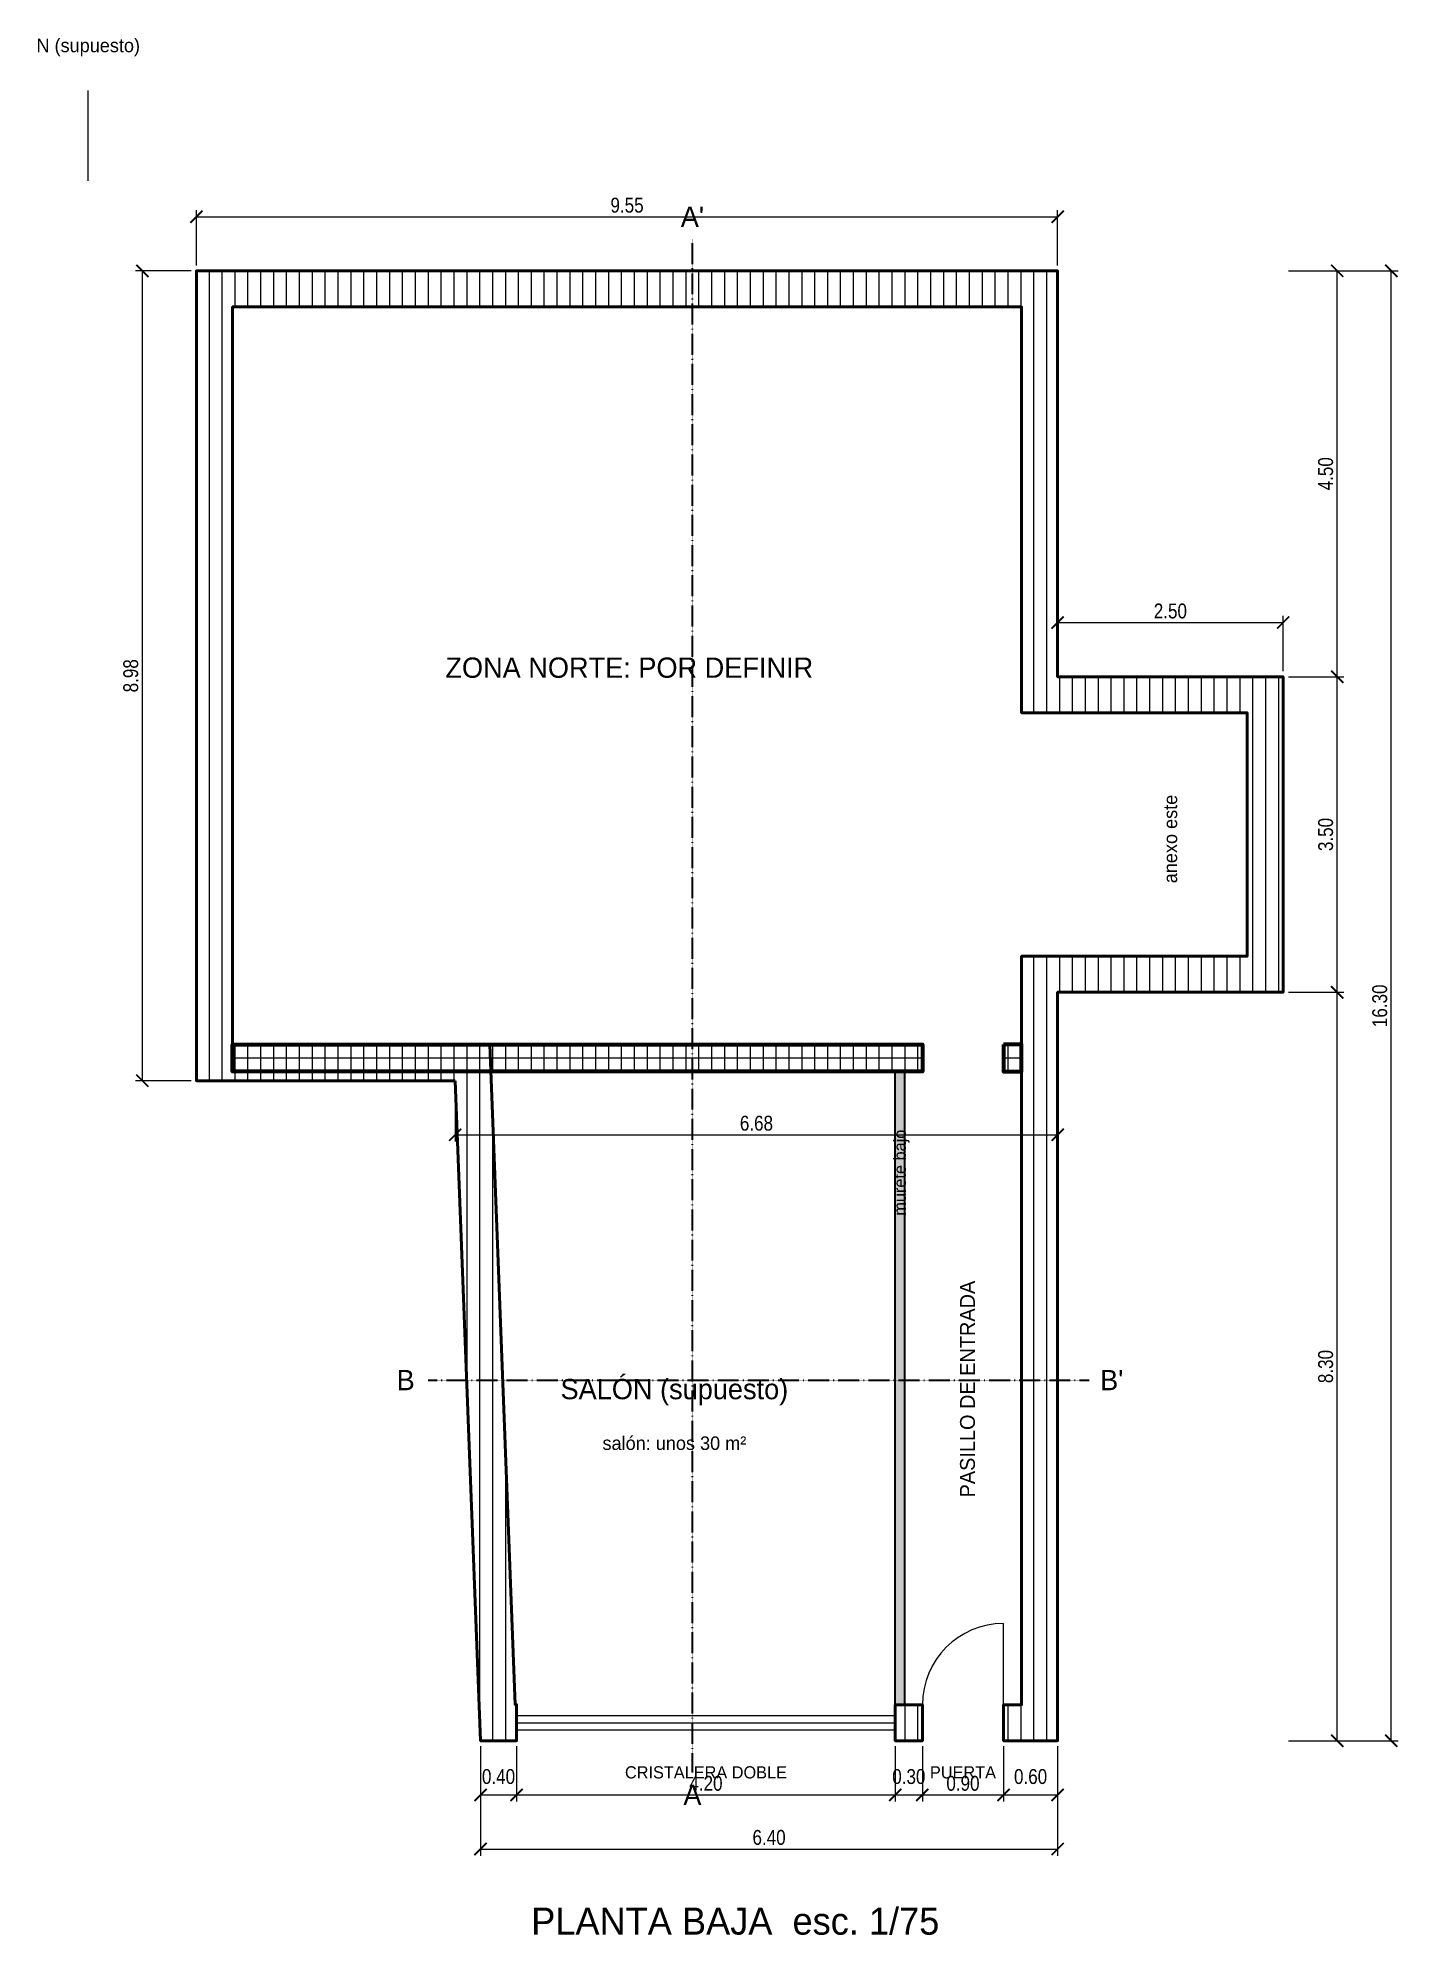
# Model space of a CAD drawing. Header units: millimetres. Extents: x -1758 to 13325, y -2154 to 18883.
import ezdxf
from ezdxf.enums import TextEntityAlignment as Align

# ---------------------------------------------------------------- set-up
doc = ezdxf.new("R2010")
doc.units = ezdxf.units.MM
doc.linetypes.add('DASHDOT', pattern=[3.556, 2.54, -0.508, 0, -0.508])
for name, color, linetype, lineweight in [('CARPINTERIA', 4, 'Continuous', 18), ('CORTES', 1, 'DASHDOT', 35), ('COTAS', 3, 'Continuous', 13), ('HUECOS', 7, 'Continuous', 25), ('murete_pasillo', 7, 'Continuous', 35), ('MURO_CENTRAL', 1, 'Continuous', 70), ('muros_PB', 7, 'Continuous', 50), ('RAYADO_MURO', 7, 'Continuous', 9), ('RAYADO_MURO_CENTRAL', 1, 'Continuous', 9), ('RAYADO_OTROS', 8, 'Continuous', 9), ('TEXTO', 2, 'Continuous', 13)]:
    doc.layers.add(name, color=color, linetype=linetype, lineweight=lineweight)
doc.styles.add('OpenSansCondensed-Light', font='OpenSansCondensed-Light.ttf')
doc.dimstyles.new('EZDXF', dxfattribs={"dimtxt": 0.25, "dimasz": 0.175, "dimexe": 0.375, "dimexo": 0.125, "dimgap": 0.1, "dimtad": 1, "dimlfac": 100, "dimzin": 12, "dimdsep": 46, "dimtxsty": 'OpenSansCondensed-Light', "dimblk": 'ARCHTICK', "dimcen": 2.5, "dimazin": 3, "dimtfac": 0.5, "dimtmove": 2, "dimatfit": 3})

# ---------------------------------------------------------------- blocks, each defined once
blk = doc.blocks.new('_ARCHTICK')
at = {"color": 0, "linetype": 'BYBLOCK', "const_width": 0.15}
blk.add_lwpolyline([(-0.5, -0.5), (0.5, 0.5)], dxfattribs=at)

msp = doc.modelspace()

# ---------------------------------------------------------------- hatches: boundary and pattern name
at = {"layer": 'RAYADO_MURO'}
h = msp.add_hatch(dxfattribs=at)
h.set_pattern_fill('ANSI31', scale=45, angle=45)
h.paths.add_polyline_path([(2870, 7320), (3150, 0), (3550, 0), (3550, 400), (3534.99198, 400), (3254.99198, 7720), (400, 7720), (400, 15900), (9150, 15900), (9150, 11400), (11650, 11400), (11650, 8700), (9150, 8700), (9150, 400), (8950, 400), (8950, 0), (9550, 0), (9550, 8300), (12050, 8300), (12050, 11800), (9550, 11800), (9550, 16300), (0, 16300), (0, 7320)])
h = msp.add_hatch(dxfattribs=at)
h.set_pattern_fill('ANSI31', scale=45, angle=45)
h.paths.add_polyline_path([(7750, 400), (7750, 0), (8050, 0), (8050, 400)])
at = {"layer": 'RAYADO_MURO_CENTRAL'}
h = msp.add_hatch(dxfattribs=at)
h.set_pattern_fill('ANSI37', scale=45, angle=45)
h.paths.add_polyline_path([(400, 7720), (8050, 7720), (8050, 7420), (400, 7420)])
h = msp.add_hatch(dxfattribs=at)
h.set_pattern_fill('ANSI37', scale=45, angle=45)
h.paths.add_polyline_path([(8950, 7720), (8950, 7420), (9150, 7420), (9150, 7720)])
at = {"layer": 'RAYADO_OTROS'}
h = msp.add_hatch(color=7, dxfattribs=at)
h.dxf.hatch_style = 1
h.paths.add_polyline_path([(7750, 7420), (7850, 7420), (7850, 400), (7750, 400)])

# ---------------------------------------------------------------- linework, layer by layer
at = {"layer": 'CARPINTERIA'}
for p, q in [((8950, 400), (8950, 1300)), ((3550, 280), (7750, 280)), ((3550, 200), (7750, 200)), ((3550, 120), (7750, 120))]:
    msp.add_line(p, q, dxfattribs=at)
msp.add_arc((8950, 400), 900, 90, 180, dxfattribs=at)
at = {"layer": 'CORTES'}
for p, q in [((5500, -350), (5500, 16650)), ((2570, 4000), (9900, 4000))]:
    msp.add_line(p, q, dxfattribs=at)
at = {"layer": 'COTAS'}
msp.add_line((-1200, 17300), (-1200, 18300), dxfattribs=at)
at = {"layer": 'HUECOS'}
for p, q in [((8050, 7420), (8050, 7720)), ((8950, 7420), (8950, 7720)), ((3550, 0), (3550, 400)), ((7750, 0), (7750, 400)), ((8050, 0), (8050, 400)), ((8950, 0), (8950, 400))]:
    msp.add_line(p, q, dxfattribs=at)
at = {"layer": 'murete_pasillo'}
msp.add_lwpolyline([(7750, 7420), (7850, 7420), (7850, 400), (7750, 400)], close=True, dxfattribs=at)
at = {"layer": 'MURO_CENTRAL'}
for points in [[(400, 7720), (8050, 7720), (8050, 7420), (400, 7420)], [(8950, 7720), (8950, 7420), (9150, 7420), (9150, 7720)]]:
    msp.add_lwpolyline(points, close=True, dxfattribs=at)
at = {"layer": 'muros_PB'}
for points in [[(2870, 7320), (3150, 0), (3550, 0), (3550, 400), (3534.99198, 400), (3254.99198, 7720), (400, 7720), (400, 15900), (9150, 15900), (9150, 11400), (11650, 11400), (11650, 8700), (9150, 8700), (9150, 400), (8950, 400), (8950, 0), (9550, 0), (9550, 8300), (12050, 8300), (12050, 11800), (9550, 11800), (9550, 16300), (0, 16300), (0, 7320)], [(7750, 400), (7750, 0), (8050, 0), (8050, 400)]]:
    msp.add_lwpolyline(points, close=True, dxfattribs=at)

# ---------------------------------------------------------------- texts
at = {"layer": 'CORTES'}
for s, p in [("A'", (5500, 16900)), ('B', (2320, 4000)), ("B'", (10150, 4000)), ('A', (5500, -600))]:
    msp.add_text(s, height=225, dxfattribs=at).set_placement(p, align=Align.MIDDLE_CENTER)
at = {"layer": 'TEXTO'}
for s, height, p in [('N (supuesto)', 150, (-1200, 18800)), ('ZONA NORTE: POR DEFINIR', 225, (4800, 11900)), ('SALÓN (supuesto)', 225, (5300, 3900)), ('salón: unos 30 m²', 150, (5300, 3300)), ('CRISTALERA DOBLE', 135, (5650, -350)), ('PUERTA', 135, (8500, -350)), ('PLANTA BAJA  esc. 1/75', 300, (5975, -2000))]:
    msp.add_text(s, height=height, dxfattribs=at).set_placement(p, align=Align.MIDDLE_CENTER)
for s, height, p in [('anexo este', 150, (10800, 10000)), ('murete bajo', 135, (7800, 6300)), ('PASILLO DE ENTRADA', 165, (8550, 3900))]:
    msp.add_text(s, height=height, rotation=90, dxfattribs=at).set_placement(p, align=Align.MIDDLE_CENTER)

# ---------------------------------------------------------------- dimensions: what is measured, and where the dimension line sits
at = {"layer": 'COTAS'}
for base, p1, p2, text in [((0, 16900), (0, 16300), (9550, 16300), '9.55'), ((9550, 12400), (9550, 11800), (12050, 11800), '2.50'), ((2870, 6720), (2870, 7320), (9550, 7320), '6.68'), ((3150, -600), (3150, 0), (3550, 0), '0.40'), ((3150, -1200), (3150, 0), (9550, 0), '6.40'), ((3550, -600), (3550, 0), (7750, 0), '4.20'), ((7750, -600), (7750, 0), (8050, 0), '0.30'), ((8050, -600), (8050, 0), (8950, 0), '0.90'), ((8950, -600), (8950, 0), (9550, 0), '0.60')]:
    msp.add_linear_dim(base=base, p1=p1, p2=p2, text=text, dimstyle='EZDXF', override={"dimtxt": 165, "dimasz": 135, "dimexe": 75, "dimexo": 60, "dimgap": 45, "dimtad": 1, "dimclrt": 3}, dxfattribs=at).render()
for base, p1, p2, text in [((-600, 7320), (0, 7320), (0, 16300), '8.98'), ((12650, 11800), (12050, 11800), (12050, 16300), '4.50'), ((13250, 0), (12050, 0), (12050, 16300), '16.30'), ((12650, 8300), (12050, 8300), (12050, 11800), '3.50'), ((12650, 0), (12050, 0), (12050, 8300), '8.30')]:
    msp.add_linear_dim(base=base, p1=p1, p2=p2, angle=90, text=text, dimstyle='EZDXF', override={"dimtxt": 165, "dimasz": 135, "dimexe": 75, "dimexo": 60, "dimgap": 45, "dimtad": 1, "dimclrt": 3}, dxfattribs=at).render()

doc.saveas('drawing.dxf')
